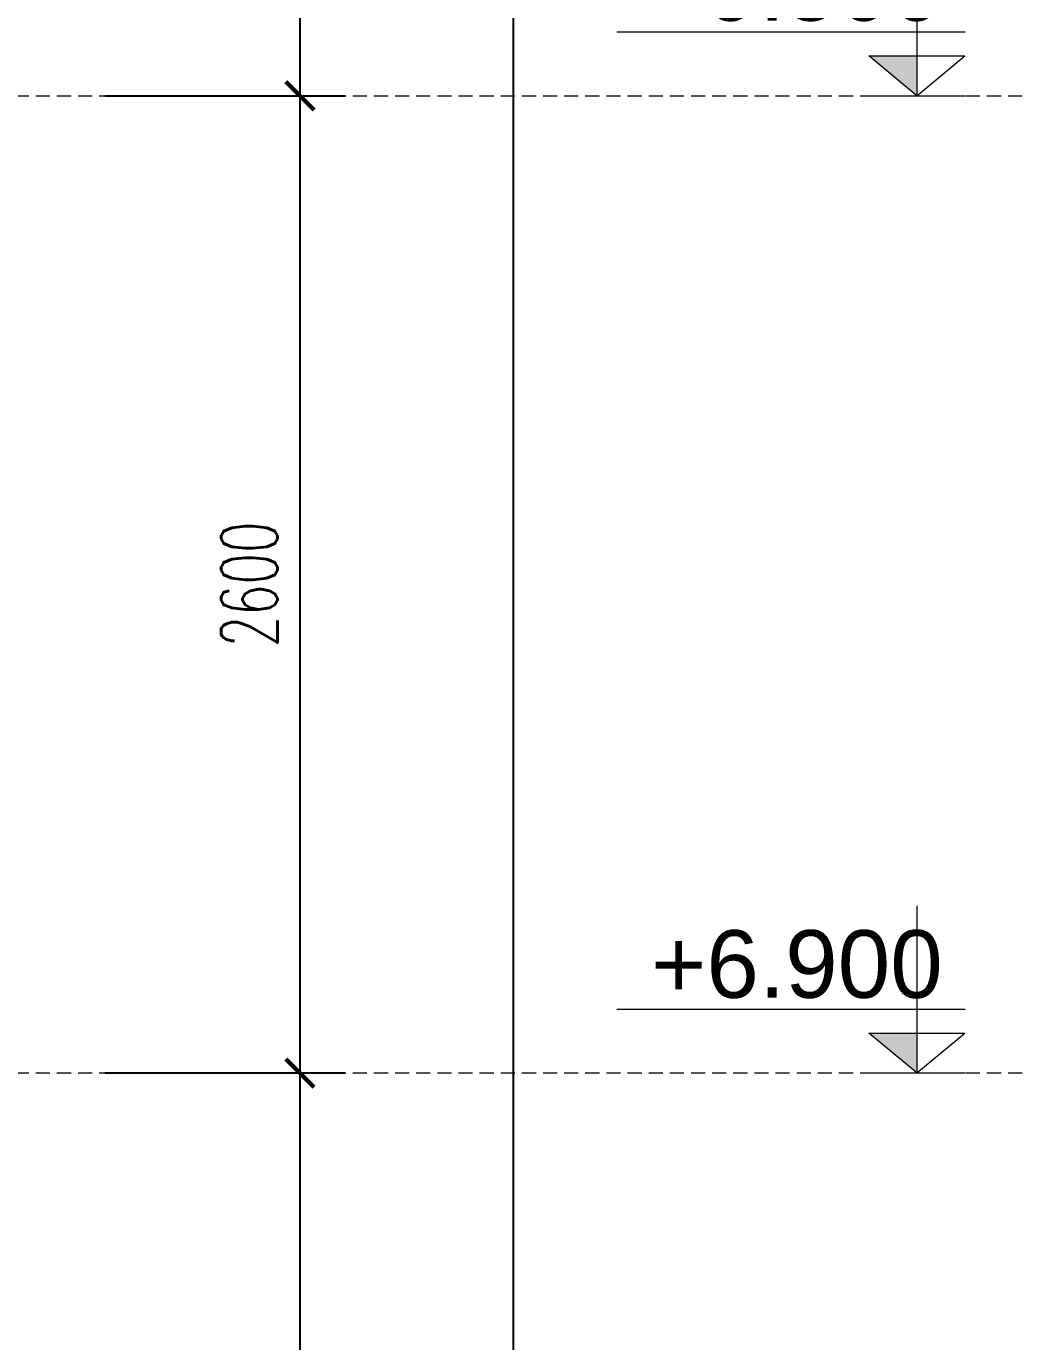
# Model space of a CAD drawing. Header units: millimetres. Extents: x -229618 to 2906, y -178063 to 96806.
# Drawn here: x -3659 to -1015, y -144920 to -141420 of the extents above; entities that cross this region are included whole.
import ezdxf
from ezdxf.enums import TextEntityAlignment as Align

# ---------------------------------------------------------------- set-up
doc = ezdxf.new("R2010")
doc.units = ezdxf.units.MM
doc.header["$LTSCALE"] = 200
doc.header["$MEASUREMENT"] = 0
doc.header["$PDMODE"] = 3
doc.header["$PDSIZE"] = 50
doc.linetypes.add('DASHED2', pattern=[0.375, 0.25, -0.125])
doc.layers.get('0').update_dxf_attribs({"color": 95, "linetype": 'CONTINUOUS'})
doc.layers.get('DEFPOINTS').update_dxf_attribs({"linetype": 'CONTINUOUS'})
doc.layers.add('DIM', color=251, linetype='CONTINUOUS')
doc.layers.add('TEXT', color=33, linetype='CONTINUOUS')
doc.layers.add('hatch', color=250, linetype='CONTINUOUS', lineweight=5)
doc.layers.add('thay', color=7, linetype='CONTINUOUS', lineweight=18)
doc.styles.add('Arial N  iso', font='vnarialn_0.ttf')
doc.styles.add('Scale', font='vnsimli.shx', dxfattribs={"width": 0.65, "bigfont": 'bigfont.shx'})
doc.dimstyles.new('Scale', dxfattribs={"dimscale": 75, "dimtxt": 2, "dimasz": 1, "dimexe": 1.6, "dimexo": 0, "dimgap": 0.8, "dimtad": 1, "dimdec": 0, "dimzin": 0, "dimdsep": 46, "dimtxsty": 'Scale', "dimblk": 'ARCHTICK', "dimcen": 0.1, "dimdle": 1, "dimclrd": 256, "dimclre": 256, "dimclrt": 3, "dimadec": 0, "dimazin": 0, "dimtfac": 1, "dimtdec": 0, "dimtix": 1, "dimtmove": 2, "dimatfit": 3, "dimldrblk": 'ARCHTICK', "dimfxl": 0, "dimtolj": 1, "dimtzin": 0, "dimarcsym": 0})

# ---------------------------------------------------------------- blocks, each defined once
blk = doc.blocks.new('_ArchTick')
at = {"color": 0, "linetype": 'ByBlock', "const_width": 0.15}
blk.add_lwpolyline([(-0.5, -0.5), (0.5, 0.5)], dxfattribs=at)
blk = doc.blocks.new('*D2554')
at = {"layer": 'DEFPOINTS', "color": 0, "linetype": 'Continuous'}
for p in [(-3449.8, -139004.9), (-3449.8, -141604.9), (-2930.4, -141604.9)]:
    blk.add_point(p, dxfattribs=at)
at = {"layer": 'DIM', "linetype": 'Continuous', "lineweight": -2}
for p, q in [((-2930.4, -138929.9), (-2930.4, -141679.9)), ((-3449.8, -139004.9), (-2810.4, -139004.9)), ((-3449.8, -141604.9), (-2810.4, -141604.9))]:
    blk.add_line(p, q, dxfattribs=at)
at = {"layer": 'DIM', "linetype": 'Continuous', "lineweight": -2, "xscale": 75, "yscale": 75, "zscale": 75}
for p, rotation in [((-2930.4, -139004.9), 90), ((-2930.4, -141604.9), 270)]:
    blk.add_blockref('_ArchTick', p, dxfattribs=dict(at, rotation=rotation))
at = {"layer": 'DIM', "color": 3, "linetype": 'Continuous', "insert": (-3065.4, -140304.9), "char_height": 150, "attachment_point": 5, "rotation": 90, "style": 'Scale'}
blk.add_mtext('\\A1;2600', dxfattribs=at)
blk = doc.blocks.new('*D2555')
at = {"layer": 'DEFPOINTS', "color": 0, "linetype": 'Continuous'}
for p in [(-3449.8, -141604.9), (-3449.8, -144204.9), (-2930.4, -144204.9)]:
    blk.add_point(p, dxfattribs=at)
at = {"layer": 'DIM', "linetype": 'Continuous', "lineweight": -2}
for p, q in [((-2930.4, -141529.9), (-2930.4, -144279.9)), ((-3449.8, -141604.9), (-2810.4, -141604.9)), ((-3449.8, -144204.9), (-2810.4, -144204.9))]:
    blk.add_line(p, q, dxfattribs=at)
at = {"layer": 'DIM', "linetype": 'Continuous', "lineweight": -2, "xscale": 75, "yscale": 75, "zscale": 75}
for p, rotation in [((-2930.4, -141604.9), 90), ((-2930.4, -144204.9), 270)]:
    blk.add_blockref('_ArchTick', p, dxfattribs=dict(at, rotation=rotation))
at = {"layer": 'DIM', "color": 3, "linetype": 'Continuous', "insert": (-3065.4, -142904.9), "char_height": 150, "attachment_point": 5, "rotation": 90, "style": 'Scale'}
blk.add_mtext('\\A1;2600', dxfattribs=at)
blk = doc.blocks.new('*D2556')
at = {"layer": 'DEFPOINTS', "color": 0, "linetype": 'Continuous'}
for p in [(-3449.8, -144204.9), (-3449.8, -147504.9), (-2930.4, -147504.9)]:
    blk.add_point(p, dxfattribs=at)
at = {"layer": 'DIM', "linetype": 'Continuous', "lineweight": -2}
for p, q in [((-2930.4, -144129.9), (-2930.4, -147579.9)), ((-3449.8, -144204.9), (-2810.4, -144204.9)), ((-3449.8, -147504.9), (-2810.4, -147504.9))]:
    blk.add_line(p, q, dxfattribs=at)
at = {"layer": 'DIM', "linetype": 'Continuous', "lineweight": -2, "xscale": 75, "yscale": 75, "zscale": 75}
for p, rotation in [((-2930.4, -144204.9), 90), ((-2930.4, -147504.9), 270)]:
    blk.add_blockref('_ArchTick', p, dxfattribs=dict(at, rotation=rotation))
at = {"layer": 'DIM', "color": 3, "linetype": 'Continuous', "insert": (-3065.4, -145854.9), "char_height": 150, "attachment_point": 5, "rotation": 90, "style": 'Scale'}
blk.add_mtext('\\A1;3300', dxfattribs=at)
blk = doc.blocks.new('*D2559')
at = {"layer": 'DEFPOINTS', "color": 0, "linetype": 'Continuous'}
for p in [(-3449.8, -139004.9), (-3449.8, -151554.9), (-2362.8, -151554.9)]:
    blk.add_point(p, dxfattribs=at)
at = {"layer": 'DIM', "linetype": 'Continuous', "lineweight": -2}
for p, q in [((-2362.8, -138929.9), (-2362.8, -151629.9)), ((-3449.8, -139004.9), (-2242.8, -139004.9)), ((-3449.8, -151554.9), (-2242.8, -151554.9))]:
    blk.add_line(p, q, dxfattribs=at)
at = {"layer": 'DIM', "linetype": 'Continuous', "lineweight": -2, "xscale": 75, "yscale": 75, "zscale": 75}
for p, rotation in [((-2362.8, -139004.9), 90), ((-2362.8, -151554.9), 270)]:
    blk.add_blockref('_ArchTick', p, dxfattribs=dict(at, rotation=rotation))
at = {"layer": 'DIM', "color": 3, "linetype": 'Continuous', "insert": (-2497.8, -145279.9), "char_height": 150, "attachment_point": 5, "rotation": 90, "style": 'Scale'}
blk.add_mtext('\\A1;12550', dxfattribs=at)
blk = doc.blocks.new('cao do')
at = {"layer": 'thay'}
for p, q in [((0, 444.6), (0, 0)), ((798.2, 170.2), (-128.3, 170.2)), ((0, 0), (-127.9, 106.1)), ((127.9, 106.1), (-127.9, 106.1)), ((0, 0), (127.9, 106.1))]:
    blk.add_line(p, q, dxfattribs=at)
at = {"layer": 'thay', "ltscale": 600}
blk.add_line((128.3, 0), (-128.3, 0), dxfattribs=at)
at = {"layer": 'thay', "color": 150, "ltscale": 600}
blk.add_solid([(0, 0), (0, 106.1), (127.9, 106.1)], dxfattribs=at)
at = {"layer": 'TEXT', "style": 'Arial N  iso'}
blk.add_attdef('%%P0.000', text='', height=200, dxfattribs=at).set_placement((69.5, 290), align=Align.MIDDLE_LEFT)

msp = doc.modelspace()

# ---------------------------------------------------------------- linework, layer by layer
at = {"layer": 'hatch', "color": 251, "linetype": 'DASHED2', "ltscale": 0.75}
for p, q in [((-27708.5, -141604.9), (-931.9, -141604.9)), ((-27708.5, -144204.9), (-931.9, -144204.9))]:
    msp.add_line(p, q, dxfattribs=at)

# ---------------------------------------------------------------- block references
at = {"layer": 'thay', "linetype": 'Continuous'}
ref = msp.add_blockref('cao do', (-1288.6, -141604.9), dxfattribs=dict(at, xscale=-1))
ref.add_attrib('%%P0.000', '+9.500', dxfattribs={"layer": 'TEXT', "height": 180, "style": 'Arial N  iso'}).set_placement((-1995.7, -141314.9), align=Align.MIDDLE_LEFT)
ref = msp.add_blockref('cao do', (-1288.6, -144204.9), dxfattribs=dict(at, xscale=-1))
ref.add_attrib('%%P0.000', '+6.900', dxfattribs={"layer": 'TEXT', "height": 180, "style": 'Arial N  iso'}).set_placement((-1995.7, -143914.9), align=Align.MIDDLE_LEFT)

# ---------------------------------------------------------------- dimensions: what is measured, and where the dimension line sits
at = {"layer": 'DIM', "linetype": 'Continuous'}
for base, p1, p2, picture, middle in [((-2930.4, -141604.9), (-3449.8, -139004.9), (-3449.8, -141604.9), '*D2554', (-3065.4, -140304.9)), ((-2362.8, -151554.9), (-3449.8, -139004.9), (-3449.8, -151554.9), '*D2559', (-2497.8, -145279.9)), ((-2930.4, -144204.9), (-3449.8, -141604.9), (-3449.8, -144204.9), '*D2555', (-3065.4, -142904.9)), ((-2930.4, -147504.9), (-3449.8, -144204.9), (-3449.8, -147504.9), '*D2556', (-3065.4, -145854.9))]:
    dim = msp.add_linear_dim(base=base, p1=p1, p2=p2, angle=90, dimstyle='Scale', dxfattribs=at)
    dim.commit()
    dim.dimension.update_dxf_attribs({"geometry": picture, "text_midpoint": middle})

doc.saveas('drawing.dxf')
